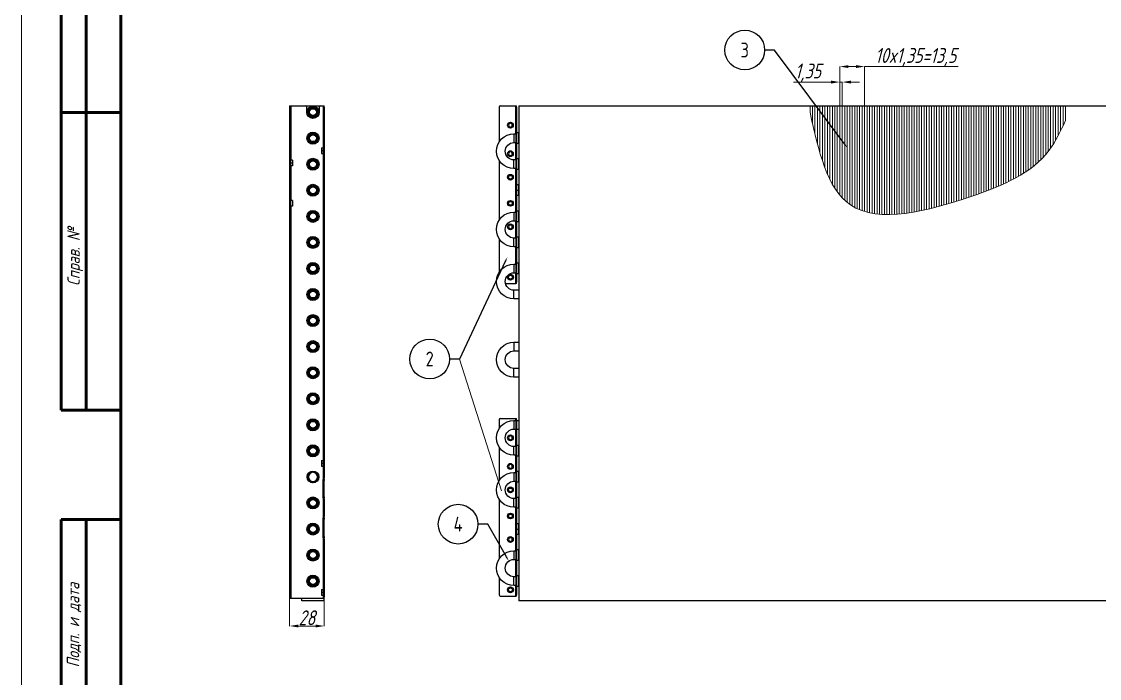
# Model space of a CAD drawing. Header units: millimetres. Extents: x 937859 to 970574, y 987894 to 996517.
# Drawn here: x 961645 to 962514, y 990781 to 991311 of the extents above; entities that cross this region are included whole.
import ezdxf
from ezdxf import colors
from ezdxf.entities.mleader import LeaderData, LeaderLine
from ezdxf.enums import TextEntityAlignment as Align
from ezdxf.math import Vec2, Vec3

# ---------------------------------------------------------------- set-up
doc = ezdxf.new("R2010")
doc.units = ezdxf.units.MM
doc.header["$LTSCALE"] = 0.5
for name, pattern in [('CENTER', [0.6, 0.375, -0.075, 0.075, -0.075]), ('K5LT_BASIC', [0]), ('K5LT_THIN', [0])]:
    doc.linetypes.add(name, pattern=pattern)
doc.layers.add('DIMENSION', color=1, linetype='Continuous')
doc.layers.add('MD_Visible', color=7, linetype='Continuous', lineweight=25)
doc.layers.add('MD_Visible Narrow', color=7, linetype='Continuous', lineweight=25)
doc.styles.add('A2', font='GOST_A.TTF', dxfattribs={"width": 0.955, "oblique": 15, "height": 12})
doc.styles.get("Standard").update_dxf_attribs({"font": 'GOST_A.TTF', "oblique": 15})
doc.dimstyles.new('A2', dxfattribs={"dimtxt": 12, "dimasz": 7, "dimexe": 0.1, "dimexo": 0, "dimtad": 1, "dimtxsty": 'A2', "dimcen": 2.5, "dimadec": 0, "dimazin": 0, "dimtfac": 1, "dimtmove": 0, "dimatfit": 3, "dimfxl": 1, "dimlwd": 5, "dimlwe": 5, "dimarcsym": 0})

# ---------------------------------------------------------------- blocks, each defined once
blk = doc.blocks.new('_TagCircle')
at = {"color": 0, "linetype": 'ByBlock', "lineweight": -2, "transparency": 16777216}
blk.add_circle((0, 0), 4, dxfattribs=at)
at = {"color": 0, "transparency": 16777216}
blk.add_attdef('TAGNUMBER', text='', height=3, dxfattribs=at).set_placement((0, -1.5), align=Align.CENTER)
blk = doc.blocks.new('*D250')
at = {"color": 0, "lineweight": 5, "transparency": 16777216}
for p, q in [((962297.84, 991261.96), (962267.54, 991261.96)), ((962304.84, 991242.73), (962304.84, 991262.06)), ((962306.84, 991261.96), (962304.84, 991261.96)), ((962306.84, 991242.73), (962306.84, 991262.06)), ((962313.84, 991261.96), (962320.84, 991261.96))]:
    blk.add_line(p, q, dxfattribs=at)
at = {"color": 0, "transparency": 16777216}
for points in [[(962297.84, 991263.13), (962297.84, 991260.79), (962304.84, 991261.96)], [(962313.84, 991263.13), (962313.84, 991260.79), (962306.84, 991261.96)]]:
    blk.add_solid(points, dxfattribs=at)
at = {"layer": 'Defpoints', "color": 0, "transparency": 16777216}
for p in [(962306.84, 991261.96), (962304.84, 991242.73), (962306.84, 991242.73)]:
    blk.add_point(p, dxfattribs=at)
at = {"color": 0, "transparency": 16777216, "insert": (962279.19, 991269.49), "char_height": 12, "attachment_point": 5, "style": 'A2'}
blk.add_mtext('1,35', dxfattribs=at)
blk = doc.blocks.new('*D251')
at = {"color": 0, "lineweight": 5, "transparency": 16777216}
for p, q in [((962304.84, 991242.73), (962304.84, 991274.56)), ((962311.84, 991274.46), (962317.84, 991274.46)), ((962324.84, 991242.73), (962324.84, 991274.56)), ((962324.84, 991274.46), (962400.19, 991274.46))]:
    blk.add_line(p, q, dxfattribs=at)
at = {"color": 0, "transparency": 16777216}
for points in [[(962311.84, 991275.62), (962311.84, 991273.29), (962304.84, 991274.46)], [(962317.84, 991275.62), (962317.84, 991273.29), (962324.84, 991274.46)]]:
    blk.add_solid(points, dxfattribs=at)
at = {"layer": 'Defpoints', "color": 0, "transparency": 16777216}
for p in [(962324.84, 991274.46), (962304.84, 991242.73), (962324.84, 991242.73)]:
    blk.add_point(p, dxfattribs=at)
at = {"color": 0, "transparency": 16777216, "insert": (962366.01, 991281.99), "char_height": 12, "attachment_point": 5, "style": 'A2'}
blk.add_mtext('10x1,35=13,5', dxfattribs=at)
blk = doc.blocks.new('*D255')
at = {"color": 0, "lineweight": 5, "transparency": 16777216}
for p, q in [((961861.16, 990846.73), (961861.16, 990823.47)), ((961889.16, 990846.73), (961889.16, 990823.47)), ((961882.16, 990823.57), (961868.16, 990823.57))]:
    blk.add_line(p, q, dxfattribs=at)
at = {"color": 0, "transparency": 16777216}
for points in [[(961868.16, 990824.74), (961868.16, 990822.41), (961861.16, 990823.57)], [(961882.16, 990824.74), (961882.16, 990822.41), (961889.16, 990823.57)]]:
    blk.add_solid(points, dxfattribs=at)
at = {"layer": 'Defpoints', "color": 0, "transparency": 16777216}
for p in [(961861.16, 990846.73), (961889.16, 990846.73), (961861.16, 990823.57)]:
    blk.add_point(p, dxfattribs=at)
at = {"color": 0, "transparency": 16777216, "insert": (961875.16, 990830.2), "char_height": 12, "attachment_point": 5, "style": 'A2'}
blk.add_mtext('28', dxfattribs=at)

msp = doc.modelspace()

# ---------------------------------------------------------------- linework, layer by layer
at = {"color": 0, "linetype": 'K5LT_THIN', "lineweight": 18}
msp.add_line((961645.079, 990309.536), (961645.079, 991497.536), dxfattribs=at)
at = {"color": 0, "linetype": 'K5LT_BASIC', "lineweight": 60}
for p, q in [((961677.079, 990997.536), (961677.079, 991477.536)), ((961697.079, 990997.536), (961697.079, 991477.536)), ((961725.079, 990329.536), (961725.079, 991477.536)), ((961725.079, 991237.536), (961677.079, 991237.536)), ((961725.079, 990997.536), (961677.079, 990997.536)), ((961677.079, 990329.536), (961677.079, 990909.536)), ((961725.079, 990909.536), (961677.079, 990909.536)), ((961697.079, 990329.536), (961697.079, 990909.536))]:
    msp.add_line(p, q, dxfattribs=at)
at = {"linetype": 'Continuous', "lineweight": 5}
for p, q in [((962280.837, 991242.731), (962280.837, 991237.681)), ((962282.837, 991242.731), (962282.837, 991228.664)), ((962284.837, 991242.731), (962284.837, 991220.026)), ((962286.837, 991242.731), (962286.837, 991212.044)), ((962288.837, 991242.731), (962288.837, 991204.849)), ((962290.837, 991242.731), (962290.837, 991198.459)), ((962292.837, 991242.731), (962292.837, 991192.83)), ((962294.837, 991242.731), (962294.837, 991187.886)), ((962296.837, 991242.731), (962296.837, 991183.547)), ((962298.837, 991242.731), (962298.837, 991179.738)), ((962300.837, 991242.731), (962300.837, 991176.392)), ((962302.837, 991242.731), (962302.837, 991173.451)), ((962304.837, 991242.731), (962304.837, 991170.866)), ((962306.837, 991242.731), (962306.837, 991168.596)), ((962308.837, 991242.731), (962308.837, 991166.604)), ((962310.837, 991242.731), (962310.837, 991164.861)), ((962312.837, 991242.731), (962312.837, 991163.341)), ((962314.837, 991242.731), (962314.837, 991162.022)), ((962316.837, 991242.731), (962316.837, 991160.877)), ((962318.837, 991242.731), (962318.837, 991159.882)), ((962320.837, 991242.731), (962320.837, 991159.02)), ((962322.837, 991242.731), (962322.837, 991158.273)), ((962324.837, 991242.731), (962324.837, 991157.631)), ((962326.837, 991242.731), (962326.837, 991157.081)), ((962328.837, 991242.731), (962328.837, 991156.616)), ((962330.837, 991242.731), (962330.837, 991156.228)), ((962332.837, 991242.731), (962332.837, 991155.91)), ((962334.837, 991242.731), (962334.837, 991155.657)), ((962336.837, 991242.731), (962336.837, 991155.463)), ((962338.837, 991242.731), (962338.837, 991155.325)), ((962340.837, 991242.731), (962340.837, 991155.238)), ((962342.837, 991242.731), (962342.837, 991155.199)), ((962344.837, 991242.731), (962344.837, 991155.205)), ((962346.837, 991242.731), (962346.837, 991155.253)), ((962348.837, 991242.731), (962348.837, 991155.34)), ((962350.837, 991242.731), (962350.837, 991155.465)), ((962352.837, 991242.731), (962352.837, 991155.624)), ((962354.837, 991242.731), (962354.837, 991155.817)), ((962356.837, 991242.731), (962356.837, 991156.041)), ((962358.837, 991242.731), (962358.837, 991156.295)), ((962360.837, 991242.731), (962360.837, 991156.577)), ((962362.837, 991242.731), (962362.837, 991156.886)), ((962364.837, 991242.731), (962364.837, 991157.221)), ((962366.837, 991242.731), (962366.837, 991157.579)), ((962368.837, 991242.731), (962368.837, 991157.961)), ((962370.837, 991242.731), (962370.837, 991158.364)), ((962372.837, 991242.731), (962372.837, 991158.789)), ((962374.837, 991242.731), (962374.837, 991159.234)), ((962376.837, 991242.731), (962376.837, 991159.697)), ((962378.837, 991242.731), (962378.837, 991160.179)), ((962380.837, 991242.731), (962380.837, 991160.679)), ((962382.837, 991242.731), (962382.837, 991161.195)), ((962384.837, 991242.731), (962384.837, 991161.727)), ((962386.837, 991242.731), (962386.837, 991162.274)), ((962388.837, 991242.731), (962388.837, 991162.836)), ((962390.837, 991242.731), (962390.837, 991163.411)), ((962392.837, 991242.731), (962392.837, 991164)), ((962394.837, 991242.731), (962394.837, 991164.601)), ((962396.837, 991242.731), (962396.837, 991165.214)), ((962398.837, 991242.731), (962398.837, 991165.839)), ((962400.837, 991242.731), (962400.837, 991166.474)), ((962402.837, 991242.731), (962402.837, 991167.12)), ((962404.837, 991242.731), (962404.837, 991167.775)), ((962406.837, 991242.731), (962406.837, 991168.439)), ((962408.837, 991242.731), (962408.837, 991169.111)), ((962410.837, 991242.731), (962410.837, 991169.791)), ((962412.837, 991242.731), (962412.837, 991170.479)), ((962414.837, 991242.731), (962414.837, 991171.176)), ((962416.837, 991242.731), (962416.837, 991171.882)), ((962418.837, 991242.731), (962418.837, 991172.6)), ((962420.837, 991242.731), (962420.837, 991173.33)), ((962422.837, 991242.731), (962422.837, 991174.074)), ((962424.837, 991242.731), (962424.837, 991174.833)), ((962426.837, 991242.731), (962426.837, 991175.61)), ((962428.837, 991242.731), (962428.837, 991176.406)), ((962430.837, 991242.731), (962430.837, 991177.223)), ((962432.837, 991242.731), (962432.837, 991178.063)), ((962434.837, 991242.731), (962434.837, 991178.928)), ((962436.837, 991242.731), (962436.837, 991179.821)), ((962438.837, 991242.731), (962438.837, 991180.745)), ((962440.837, 991242.731), (962440.837, 991181.701)), ((962442.837, 991242.731), (962442.837, 991182.695)), ((962444.837, 991242.731), (962444.837, 991183.728)), ((962446.837, 991242.731), (962446.837, 991184.804)), ((962448.837, 991242.731), (962448.837, 991185.929)), ((962450.837, 991242.731), (962450.837, 991187.107)), ((962452.837, 991242.731), (962452.837, 991188.344)), ((962454.837, 991242.731), (962454.837, 991189.645)), ((962456.837, 991242.731), (962456.837, 991191.019)), ((962458.837, 991242.731), (962458.837, 991192.473)), ((962460.837, 991242.731), (962460.837, 991194.017)), ((962462.837, 991242.731), (962462.837, 991195.663)), ((962464.837, 991242.731), (962464.837, 991197.425)), ((962466.837, 991242.731), (962466.837, 991199.32)), ((962468.837, 991242.731), (962468.837, 991201.368)), ((962470.837, 991242.731), (962470.837, 991203.597)), ((962472.837, 991242.731), (962472.837, 991206.04)), ((962474.837, 991242.731), (962474.837, 991208.742)), ((962476.837, 991242.731), (962476.837, 991211.736)), ((962478.837, 991242.731), (962478.837, 991215.036)), ((962480.837, 991242.731), (962480.837, 991218.646)), ((962482.837, 991242.731), (962482.837, 991222.555)), ((962484.837, 991242.731), (962484.837, 991226.727)), ((962486.837, 991242.731), (962486.837, 991231.102))]:
    msp.add_line(p, q, dxfattribs=at)
at = {"lineweight": 5}
msp.add_line((962032.074, 990932.6), (961998.163, 991038.736), dxfattribs=at)
at = {"linetype": 'Continuous', "lineweight": 5}
msp.add_open_spline([(962280.837, 991237.681), (962287.642, 991206.772), (962302.604, 991138.805), (962406.157, 991165.733), (962468.164, 991191.93), (962482.972, 991222.504), (962486.837, 991231.102)], degree=3, knots=[0, 0, 0, 0, 20.3729113, 44.7979923, 63.0396442, 69.939957, 69.939957, 69.939957, 69.939957], dxfattribs=at)
at = {"layer": 'MD_Visible', "extrusion": (0, 1, 0)}
for p, q in [((961861.161, 991242.731), (961861.961, 991242.731)), ((961861.161, 991242.731), (961861.161, 991241.731)), ((961861.161, 991241.731), (961861.161, 990846.731)), ((961861.961, 991242.731), (961862.161, 991242.731)), ((961861.961, 991241.731), (961861.961, 991242.731)), ((961861.961, 991241.731), (961861.961, 990846.731)), ((961862.161, 991242.731), (961874.061, 991242.731)), ((961874.061, 991242.731), (961886.061, 991242.731)), ((961875.061, 991237.731), (961875.061, 991241.731)), ((961885.061, 991241.731), (961885.061, 991237.731)), ((961886.061, 991242.731), (961888.161, 991242.731)), ((961888.161, 991242.731), (961888.361, 991242.731)), ((961888.361, 991242.731), (961888.361, 991241.731)), ((961888.361, 991242.731), (961889.161, 991242.731)), ((961888.361, 991241.731), (961888.361, 990942.731)), ((961889.161, 991241.731), (961889.161, 991242.731)), ((961889.161, 991241.731), (961889.161, 990942.731)), ((962030.267, 991241.731), (962030.267, 991213.755)), ((962031.267, 991242.731), (962043.467, 991242.731)), ((962043.467, 991242.731), (962043.667, 991242.731)), ((962043.667, 991242.731), (962044.267, 991242.731)), ((962043.667, 991242.731), (962043.667, 991241.731)), ((962043.667, 991241.731), (962043.667, 991100.731)), ((962044.267, 991241.731), (962044.267, 991242.731)), ((962044.267, 991241.731), (962044.267, 991100.731)), ((962046.074, 991242.731), (962717.074, 991242.731)), ((962046.074, 991242.731), (962046.074, 990843.731)), ((962042.074, 991220.231), (962043.667, 991220.231)), ((962045.967, 991221.031), (962044.467, 991221.031)), ((962045.967, 991216.731), (962045.967, 991221.031)), ((962045.967, 991220.231), (962046.074, 991220.231)), ((962042.074, 991213.231), (962043.667, 991213.231)), ((962045.967, 991212.431), (962044.467, 991212.431)), ((962045.967, 991212.431), (962045.967, 991216.731)), ((962045.967, 991213.231), (962046.074, 991213.231)), ((961886.861, 991209.081), (961886.861, 991206.731)), ((961886.861, 991209.081), (961888.161, 991209.081)), ((961886.861, 991206.731), (961886.861, 991204.381)), ((961886.861, 991204.381), (961888.161, 991204.381)), ((961863.461, 991199.081), (961862.161, 991199.081)), ((961863.461, 991194.381), (961862.161, 991194.381)), ((961863.461, 991199.081), (961863.461, 991196.731)), ((961863.461, 991196.731), (961863.461, 991194.381)), ((962030.267, 991198.708), (962030.267, 991150.755)), ((962043.667, 991199.231), (962042.074, 991199.231)), ((962045.967, 991200.031), (962044.467, 991200.031)), ((962045.967, 991195.731), (962045.967, 991200.031)), ((962046.074, 991199.231), (962045.967, 991199.231)), ((962045.967, 991191.431), (962045.967, 991195.731)), ((962043.667, 991192.231), (962042.074, 991192.231)), ((962045.967, 991191.431), (962044.467, 991191.431)), ((962046.074, 991192.231), (962045.967, 991192.231)), ((962045.967, 991179.031), (962044.467, 991179.031)), ((962045.967, 991174.731), (962045.967, 991179.031)), ((962045.967, 991170.431), (962044.467, 991170.431)), ((962045.967, 991170.431), (962045.967, 991174.731)), ((961863.461, 991166.581), (961862.161, 991166.581)), ((961863.461, 991161.881), (961862.161, 991161.881)), ((961863.461, 991166.581), (961863.461, 991161.881)), ((962045.967, 991158.031), (962044.467, 991158.031)), ((962045.967, 991153.731), (962045.967, 991158.031)), ((962042.074, 991157.231), (962043.667, 991157.231)), ((962042.074, 991150.231), (962043.667, 991150.231)), ((962045.967, 991149.431), (962044.467, 991149.431)), ((962045.967, 991157.231), (962046.074, 991157.231)), ((962045.967, 991149.431), (962045.967, 991153.731)), ((962045.967, 991150.231), (962046.074, 991150.231)), ((962030.267, 991135.708), (962030.267, 991108.755)), ((962043.667, 991136.231), (962042.074, 991136.231)), ((962045.967, 991137.031), (962044.467, 991137.031)), ((962045.967, 991132.731), (962045.967, 991137.031)), ((962046.074, 991136.231), (962045.967, 991136.231)), ((962045.967, 991128.431), (962045.967, 991132.731)), ((962043.667, 991129.231), (962042.074, 991129.231)), ((962045.967, 991128.431), (962044.467, 991128.431)), ((962046.074, 991129.231), (962045.967, 991129.231)), ((962042.074, 991115.231), (962043.667, 991115.231)), ((962045.967, 991116.031), (962044.467, 991116.031)), ((962045.967, 991111.731), (962045.967, 991116.031)), ((962045.967, 991115.231), (962046.074, 991115.231)), ((962042.074, 991108.231), (962043.667, 991108.231)), ((962045.967, 991107.431), (962044.467, 991107.431)), ((962045.967, 991107.431), (962045.967, 991111.731)), ((962045.967, 991108.231), (962046.074, 991108.231)), ((962035.236, 991099.731), (962043.467, 991099.731)), ((962043.467, 991099.731), (962043.667, 991099.731)), ((962043.667, 991100.731), (962043.667, 991099.731)), ((962044.267, 991099.731), (962043.667, 991099.731)), ((962044.267, 991099.731), (962044.267, 991100.731)), ((962046.074, 991094.231), (962042.074, 991094.231)), ((962046.074, 991087.231), (962042.074, 991087.231)), ((962042.074, 991052.231), (962046.074, 991052.231)), ((962042.074, 991045.231), (962046.074, 991045.231)), ((962046.074, 991031.231), (962042.074, 991031.231)), ((962046.074, 991024.231), (962042.074, 991024.231)), ((962030.267, 990989.731), (962030.267, 990982.755)), ((962031.267, 990990.731), (962043.467, 990990.731)), ((962042.074, 990989.231), (962043.667, 990989.231)), ((962043.467, 990990.731), (962043.667, 990990.731)), ((962043.667, 990990.731), (962044.267, 990990.731)), ((962043.667, 990990.731), (962043.667, 990989.731)), ((962043.667, 990989.731), (962043.667, 990848.731)), ((962044.267, 990989.731), (962044.267, 990990.731)), ((962044.267, 990989.731), (962044.267, 990848.731)), ((962044.267, 990989.231), (962046.074, 990989.231)), ((962042.074, 990982.231), (962043.667, 990982.231)), ((962044.267, 990982.231), (962046.074, 990982.231)), ((962030.267, 990967.708), (962030.267, 990940.755)), ((962043.667, 990968.231), (962042.074, 990968.231)), ((962045.967, 990969.031), (962044.467, 990969.031)), ((962045.967, 990964.731), (962045.967, 990969.031)), ((962046.074, 990968.231), (962045.967, 990968.231)), ((962043.667, 990961.231), (962042.074, 990961.231)), ((962045.967, 990960.431), (962044.467, 990960.431)), ((962045.967, 990960.431), (962045.967, 990964.731)), ((962046.074, 990961.231), (962045.967, 990961.231)), ((961886.861, 990957.081), (961886.861, 990954.731)), ((961886.861, 990957.081), (961888.161, 990957.081)), ((961886.861, 990954.731), (961886.861, 990952.381)), ((961886.861, 990952.381), (961888.161, 990952.381)), ((961888.361, 990942.731), (961888.361, 990941.731)), ((961888.361, 990940.731), (961888.361, 990941.731)), ((961889.161, 990941.731), (961888.361, 990941.731)), ((961888.361, 990927.731), (961888.361, 990940.731)), ((961889.161, 990941.731), (961889.161, 990942.731)), ((961889.161, 990941.731), (961889.161, 990940.731)), ((961889.161, 990927.731), (961889.161, 990940.731)), ((962042.074, 990947.231), (962043.667, 990947.231)), ((962045.967, 990948.031), (962044.467, 990948.031)), ((962045.967, 990943.731), (962045.967, 990948.031)), ((962045.967, 990947.231), (962046.074, 990947.231)), ((962045.967, 990939.431), (962045.967, 990943.731)), ((962042.074, 990940.231), (962043.667, 990940.231)), ((962045.967, 990939.431), (962044.467, 990939.431)), ((962045.967, 990940.231), (962046.074, 990940.231)), ((961888.361, 990926.731), (961888.361, 990927.731)), ((961888.361, 990926.731), (961888.361, 990925.731)), ((961888.361, 990926.731), (961889.161, 990926.731)), ((961888.361, 990925.731), (961888.361, 990911.731)), ((961889.161, 990927.731), (961889.161, 990926.731)), ((961889.161, 990925.731), (961889.161, 990926.731)), ((961889.161, 990925.731), (961889.161, 990911.731)), ((962030.267, 990925.708), (962030.267, 990877.755)), ((962043.667, 990926.231), (962042.074, 990926.231)), ((962045.967, 990927.031), (962044.467, 990927.031)), ((962045.967, 990922.731), (962045.967, 990927.031)), ((962046.074, 990926.231), (962045.967, 990926.231)), ((962043.667, 990919.231), (962042.074, 990919.231)), ((962045.967, 990918.431), (962044.467, 990918.431)), ((962045.967, 990918.431), (962045.967, 990922.731)), ((962046.074, 990919.231), (962045.967, 990919.231)), ((961888.361, 990911.731), (961888.361, 990910.731)), ((961888.361, 990909.731), (961888.361, 990910.731)), ((961889.161, 990910.731), (961888.361, 990910.731)), ((961888.361, 990895.731), (961888.361, 990909.731)), ((961889.161, 990910.731), (961889.161, 990911.731)), ((961889.161, 990910.731), (961889.161, 990909.731)), ((961889.161, 990895.731), (961889.161, 990909.731)), ((962045.967, 990906.031), (962044.467, 990906.031)), ((962045.967, 990901.731), (962045.967, 990906.031)), ((962045.967, 990897.431), (962044.467, 990897.431)), ((962045.967, 990897.431), (962045.967, 990901.731)), ((961888.361, 990894.731), (961888.361, 990895.731)), ((961888.361, 990894.731), (961888.361, 990893.731)), ((961888.361, 990894.731), (961889.161, 990894.731)), ((961888.361, 990893.731), (961888.361, 990846.731)), ((961889.161, 990895.731), (961889.161, 990894.731)), ((961889.161, 990893.731), (961889.161, 990894.731)), ((961889.161, 990893.731), (961889.161, 990846.731)), ((962042.074, 990884.231), (962043.667, 990884.231)), ((962045.967, 990885.031), (962044.467, 990885.031)), ((962045.967, 990880.731), (962045.967, 990885.031)), ((962045.967, 990884.231), (962046.074, 990884.231)), ((962045.967, 990876.431), (962045.967, 990880.731)), ((962042.074, 990877.231), (962043.667, 990877.231)), ((962045.967, 990876.431), (962044.467, 990876.431)), ((962045.967, 990877.231), (962046.074, 990877.231)), ((962030.267, 990862.708), (962030.267, 990848.731)), ((962043.667, 990863.231), (962042.074, 990863.231)), ((962045.967, 990864.031), (962044.467, 990864.031)), ((962045.967, 990859.731), (962045.967, 990864.031)), ((962046.074, 990863.231), (962045.967, 990863.231)), ((962043.667, 990856.231), (962042.074, 990856.231)), ((962045.967, 990855.431), (962044.467, 990855.431)), ((962045.967, 990855.431), (962045.967, 990859.731)), ((962046.074, 990856.231), (962045.967, 990856.231)), ((961861.161, 990846.731), (961861.161, 990845.731)), ((961861.961, 990845.731), (961861.161, 990845.731)), ((961861.961, 990845.731), (961861.961, 990846.731)), ((961862.161, 990845.731), (961861.961, 990845.731)), ((961888.161, 990845.731), (961862.161, 990845.731)), ((961870.961, 990843.731), (961870.961, 990845.731)), ((961886.861, 990853.081), (961886.861, 990850.731)), ((961886.861, 990853.081), (961888.161, 990853.081)), ((961886.861, 990850.731), (961886.861, 990848.381)), ((961886.861, 990848.381), (961888.161, 990848.381)), ((961888.361, 990845.731), (961888.161, 990845.731)), ((961888.361, 990846.731), (961888.361, 990845.731)), ((961889.161, 990845.731), (961888.361, 990845.731)), ((961889.161, 990845.731), (961889.161, 990846.731)), ((961889.161, 990843.731), (961889.161, 990845.731)), ((962031.267, 990847.731), (962043.467, 990847.731)), ((962043.467, 990847.731), (962043.667, 990847.731)), ((962043.667, 990848.731), (962043.667, 990847.731)), ((962044.267, 990847.731), (962043.667, 990847.731)), ((962044.267, 990847.731), (962044.267, 990848.731)), ((961889.161, 990843.731), (961870.961, 990843.731)), ((962717.074, 990843.731), (962046.074, 990843.731))]:
    msp.add_line(p, q, dxfattribs=at)
at = {"layer": 'MD_Visible'}
for centre, radius, start, end in [((961874.061, 991241.731), 1, 0, 90), ((961886.061, 991241.731), 1, 90, 180), ((962031.267, 991241.731), 1, 90, 180), ((962039.267, 991227.231), 2.1, 90, 270), ((962039.267, 991227.231), 1.5, 90, 270), ((962039.267, 991227.231), 2.1, 270, 90), ((962039.267, 991227.231), 1.5, 270, 90), ((962039.267, 991204.231), 2.1, 90, 270), ((962039.267, 991204.231), 1.5, 90, 270), ((962039.267, 991204.231), 2.1, 270, 90), ((962039.267, 991204.231), 1.5, 270, 90), ((962039.267, 991145.231), 2.1, 90, 270), ((962039.267, 991145.231), 1.5, 90, 270), ((962039.267, 991145.231), 2.1, 270, 90), ((962039.267, 991145.231), 1.5, 270, 90), ((962031.267, 990989.731), 1, 90, 180), ((962039.267, 990975.231), 2.1, 90, 270), ((962039.267, 990975.231), 1.5, 90, 270), ((962039.267, 990975.231), 2.1, 270, 90), ((962039.267, 990975.231), 1.5, 270, 90), ((962039.267, 990952.231), 2.1, 90, 270), ((962039.267, 990952.231), 1.5, 90, 270), ((962039.267, 990952.231), 2.1, 270, 90), ((962039.267, 990952.231), 1.5, 270, 90), ((961880.061, 990943.731), 4.5, 90, 270), ((961880.061, 990943.731), 3.7, 90, 270), ((961880.061, 990943.731), 4.5, 270, 90), ((961880.061, 990943.731), 3.7, 270, 90), ((962039.267, 990893.231), 2.1, 90, 270), ((962039.267, 990893.231), 1.5, 90, 270), ((962039.267, 990893.231), 2.1, 270, 90), ((962039.267, 990893.231), 1.5, 270, 90), ((962031.267, 990848.731), 1, 180, 270)]:
    msp.add_arc(centre, radius, start, end, dxfattribs=at)
at = {"layer": 'MD_Visible', "extrusion": (-2.3159e-16, -9.1564e-40, -1)}
msp.add_arc((-961880.061, 991237.731), 5, 180, 0, dxfattribs=at)
at = {"layer": 'MD_Visible', "extrusion": (-2.3159e-16, 8.34022e-41, -1)}
for centre, start, end in [((-961880.061, 991237.731), 270, 90), ((-961880.061, 991237.731), 90, 270), ((-961880.061, 991195.731), 270, 90), ((-961880.061, 991195.731), 90, 270), ((-961880.061, 991153.731), 270, 90), ((-961880.061, 991153.731), 90, 270), ((-961880.061, 991111.731), 270, 90), ((-961880.061, 991111.731), 90, 270), ((-961880.061, 991069.731), 270, 90), ((-961880.061, 991069.731), 90, 270), ((-961880.061, 991027.731), 270, 90), ((-961880.061, 991027.731), 90, 270), ((-961880.061, 990985.731), 270, 90), ((-961880.061, 990985.731), 90, 270), ((-961880.061, 990922.731), 270, 90), ((-961880.061, 990922.731), 90, 270), ((-961880.061, 990880.731), 270, 90), ((-961880.061, 990880.731), 90, 270)]:
    msp.add_arc(centre, 4.85, start, end, dxfattribs=at)
at = {"layer": 'MD_Visible', "extrusion": (-2.3159e-16, 4.49086e-57, -1)}
for centre, radius, start, end in [((-961880.061, 991237.731), 4.03, 270, 90), ((-961880.061, 991237.731), 4.03, 90, 270), ((-961880.061, 991216.731), 4.85, 0, 180), ((-961880.061, 991216.731), 4.03, 0, 180), ((-961880.061, 991216.731), 3.563, 0, 180), ((-961880.061, 991216.731), 2.79, 0, 180), ((-961880.061, 991216.731), 4.85, 180, 0), ((-961880.061, 991216.731), 4.03, 180, 0), ((-961880.061, 991216.731), 3.563, 180, 0), ((-961880.061, 991216.731), 2.79, 180, 0), ((-961880.061, 991195.731), 4.03, 270, 90), ((-961880.061, 991195.731), 4.03, 90, 270), ((-961880.061, 991174.731), 4.85, 0, 180), ((-961880.061, 991174.731), 4.03, 0, 180), ((-961880.061, 991174.731), 3.563, 0, 180), ((-961880.061, 991174.731), 2.79, 0, 180), ((-961880.061, 991174.731), 4.85, 180, 0), ((-961880.061, 991174.731), 4.03, 180, 0), ((-961880.061, 991174.731), 3.563, 180, 0), ((-961880.061, 991174.731), 2.79, 180, 0), ((-961880.061, 991153.731), 4.03, 270, 90), ((-961880.061, 991153.731), 4.03, 90, 270), ((-961880.061, 991132.731), 4.85, 0, 180), ((-961880.061, 991132.731), 4.85, 180, 0), ((-961880.061, 991132.731), 4.03, 0, 180), ((-961880.061, 991132.731), 4.03, 180, 0), ((-961880.061, 991132.731), 3.563, 0, 180), ((-961880.061, 991132.731), 3.563, 180, 0), ((-961880.061, 991132.731), 2.79, 0, 180), ((-961880.061, 991132.731), 2.79, 180, 0), ((-961880.061, 991111.731), 4.03, 270, 90), ((-961880.061, 991111.731), 4.03, 90, 270), ((-961880.061, 991090.731), 4.85, 0, 180), ((-961880.061, 991090.731), 4.85, 180, 0), ((-961880.061, 991090.731), 4.03, 0, 180), ((-961880.061, 991090.731), 4.03, 180, 0), ((-961880.061, 991090.731), 3.563, 0, 180), ((-961880.061, 991090.731), 3.563, 180, 0), ((-961880.061, 991090.731), 2.79, 0, 180), ((-961880.061, 991090.731), 2.79, 180, 0), ((-961880.061, 991069.731), 4.03, 270, 90), ((-961880.061, 991069.731), 4.03, 90, 270), ((-961880.061, 991048.731), 4.85, 0, 180), ((-961880.061, 991048.731), 4.85, 180, 0), ((-961880.061, 991048.731), 4.03, 0, 180), ((-961880.061, 991048.731), 4.03, 180, 0), ((-961880.061, 991048.731), 3.563, 0, 180), ((-961880.061, 991048.731), 3.563, 180, 0), ((-961880.061, 991048.731), 2.79, 0, 180), ((-961880.061, 991048.731), 2.79, 180, 0), ((-961880.061, 991027.731), 4.03, 270, 90), ((-961880.061, 991027.731), 4.03, 90, 270), ((-961880.061, 991006.731), 4.85, 0, 180), ((-961880.061, 991006.731), 4.03, 0, 180), ((-961880.061, 991006.731), 3.563, 0, 180), ((-961880.061, 991006.731), 4.85, 180, 0), ((-961880.061, 991006.731), 4.03, 180, 0), ((-961880.061, 991006.731), 3.563, 180, 0), ((-961880.061, 991006.731), 2.79, 0, 180), ((-961880.061, 991006.731), 2.79, 180, 0), ((-961880.061, 990985.731), 4.03, 270, 90), ((-961880.061, 990985.731), 4.03, 90, 270), ((-961880.061, 990964.731), 4.85, 0, 180), ((-961880.061, 990964.731), 4.03, 0, 180), ((-961880.061, 990964.731), 3.563, 0, 180), ((-961880.061, 990964.731), 2.79, 0, 180), ((-961880.061, 990964.731), 4.85, 180, 0), ((-961880.061, 990964.731), 4.03, 180, 0), ((-961880.061, 990964.731), 3.563, 180, 0), ((-961880.061, 990964.731), 2.79, 180, 0), ((-961880.061, 990922.731), 4.03, 270, 90), ((-961880.061, 990922.731), 4.03, 90, 270), ((-961880.061, 990901.731), 4.85, 0, 180), ((-961880.061, 990901.731), 4.85, 180, 0), ((-961880.061, 990901.731), 4.03, 0, 180), ((-961880.061, 990901.731), 4.03, 180, 0), ((-961880.061, 990901.731), 3.563, 0, 180), ((-961880.061, 990901.731), 3.563, 180, 0), ((-961880.061, 990901.731), 2.79, 0, 180), ((-961880.061, 990901.731), 2.79, 180, 0), ((-961880.061, 990880.731), 4.03, 270, 90), ((-961880.061, 990880.731), 4.03, 90, 270), ((-961880.061, 990859.731), 4.85, 0, 180), ((-961880.061, 990859.731), 4.03, 0, 180), ((-961880.061, 990859.731), 3.563, 0, 180), ((-961880.061, 990859.731), 2.79, 0, 180), ((-961880.061, 990859.731), 4.85, 180, 0), ((-961880.061, 990859.731), 4.03, 180, 0), ((-961880.061, 990859.731), 3.563, 180, 0), ((-961880.061, 990859.731), 2.79, 180, 0)]:
    msp.add_arc(centre, radius, start, end, dxfattribs=at)
at = {"layer": 'MD_Visible', "extrusion": (-2.3159e-16, 5.67697e-41, -1)}
for centre, start, end in [((-961880.061, 991237.731), 270, 90), ((-961880.061, 991237.731), 90, 270), ((-961880.061, 991195.731), 270, 90), ((-961880.061, 991195.731), 90, 270), ((-961880.061, 991153.731), 270, 90), ((-961880.061, 991153.731), 90, 270), ((-961880.061, 991111.731), 270, 90), ((-961880.061, 991111.731), 90, 270), ((-961880.061, 991069.731), 270, 90), ((-961880.061, 991069.731), 90, 270), ((-961880.061, 991027.731), 270, 90), ((-961880.061, 991027.731), 90, 270), ((-961880.061, 990985.731), 270, 90), ((-961880.061, 990985.731), 90, 270), ((-961880.061, 990922.731), 270, 90), ((-961880.061, 990922.731), 90, 270), ((-961880.061, 990880.731), 270, 90), ((-961880.061, 990880.731), 90, 270)]:
    msp.add_arc(centre, 3.563, start, end, dxfattribs=at)
at = {"layer": 'MD_Visible', "extrusion": (-2.3159e-16, 7.24912e-41, -1)}
for centre, start, end in [((-961880.061, 991237.731), 270, 90), ((-961880.061, 991237.731), 90, 270), ((-961880.061, 991195.731), 270, 90), ((-961880.061, 991195.731), 90, 270), ((-961880.061, 991153.731), 270, 90), ((-961880.061, 991153.731), 90, 270), ((-961880.061, 991111.731), 270, 90), ((-961880.061, 991111.731), 90, 270), ((-961880.061, 991069.731), 270, 90), ((-961880.061, 991069.731), 90, 270), ((-961880.061, 991027.731), 270, 90), ((-961880.061, 991027.731), 90, 270), ((-961880.061, 990985.731), 270, 90), ((-961880.061, 990985.731), 90, 270), ((-961880.061, 990922.731), 270, 90), ((-961880.061, 990922.731), 90, 270), ((-961880.061, 990880.731), 270, 90), ((-961880.061, 990880.731), 90, 270)]:
    msp.add_arc(centre, 2.79, start, end, dxfattribs=at)
at = {"layer": 'MD_Visible', "extrusion": (-2.27384e-16, 5.38727e-42, -1)}
for centre, radius, start, end in [((-962042.074, 991206.231), 14, 0, 90), ((-962042.074, 991206.231), 7, 0, 90), ((-962042.074, 991206.231), 14, 270, 0), ((-962042.074, 991206.231), 7, 270, 0), ((-962042.074, 991143.231), 14, 0, 90), ((-962042.074, 991143.231), 7, 0, 90), ((-962042.074, 991143.231), 14, 270, 0), ((-962042.074, 991143.231), 7, 270, 0), ((-962042.074, 991101.231), 14, 0, 90), ((-962042.074, 991101.231), 7, 0, 90), ((-962042.074, 991101.231), 14, 270, 0), ((-962042.074, 991101.231), 7, 270, 0), ((-962042.074, 991038.231), 14, 0, 90), ((-962042.074, 991038.231), 7, 0, 90), ((-962042.074, 991038.231), 14, 270, 0), ((-962042.074, 991038.231), 7, 270, 0), ((-962042.074, 990975.231), 14, 0, 90), ((-962042.074, 990975.231), 7, 0, 90), ((-962042.074, 990975.231), 14, 270, 0), ((-962042.074, 990975.231), 7, 270, 0), ((-962042.074, 990933.231), 14, 0, 90), ((-962042.074, 990933.231), 14, 270, 0), ((-962042.074, 990933.231), 7, 0, 90), ((-962042.074, 990933.231), 7, 270, 0), ((-962042.074, 990870.231), 14, 0, 90), ((-962042.074, 990870.231), 7, 0, 90), ((-962042.074, 990870.231), 14, 270, 0), ((-962042.074, 990870.231), 7, 270, 0)]:
    msp.add_arc(centre, radius, start, end, dxfattribs=at)
at = {"layer": 'MD_Visible', "extrusion": (-2.27384e-16, 9.30692e-107, -1)}
for centre, start, end in [((-962044.467, 991221.231), 270, 0), ((-962044.467, 991212.231), 0, 90), ((-962044.467, 991200.231), 270, 0), ((-962044.467, 991191.231), 0, 90), ((-962044.467, 991179.231), 270, 0), ((-962044.467, 991170.231), 0, 90), ((-962044.467, 991158.231), 270, 0), ((-962044.467, 991149.231), 0, 90), ((-962044.467, 991137.231), 270, 0), ((-962044.467, 991128.231), 0, 90), ((-962044.467, 991116.231), 270, 0), ((-962044.467, 991107.231), 0, 90), ((-962044.467, 990969.231), 270, 0), ((-962044.467, 990960.231), 0, 90), ((-962044.467, 990948.231), 270, 0), ((-962044.467, 990939.231), 0, 90), ((-962044.467, 990927.231), 270, 0), ((-962044.467, 990918.231), 0, 90), ((-962044.467, 990906.231), 270, 0), ((-962044.467, 990897.231), 0, 90), ((-962044.467, 990885.231), 270, 0), ((-962044.467, 990876.231), 0, 90), ((-962044.467, 990864.231), 270, 0), ((-962044.467, 990855.231), 0, 90)]:
    msp.add_arc(centre, 0.2, start, end, dxfattribs=at)
at = {"layer": 'MD_Visible', "extrusion": (-2.3159e-16, 2.54925e-87, -1)}
for centre, start, end in [((-961888.161, 991209.281), 180, 270), ((-961888.161, 991204.181), 90, 180), ((-961862.161, 991199.281), 270, 0), ((-961862.161, 991194.181), 0, 90), ((-961862.161, 991166.781), 270, 0), ((-961862.161, 991161.681), 0, 90), ((-961888.161, 990957.281), 180, 270), ((-961888.161, 990952.181), 90, 180), ((-961888.161, 990853.281), 180, 270), ((-961888.161, 990848.181), 90, 180)]:
    msp.add_arc(centre, 0.2, start, end, dxfattribs=at)
at = {"layer": 'MD_Visible', "extrusion": (-2.27384e-16, 5.38435e-42, -1)}
for centre, radius, start, end in [((-962039.267, 991185.231), 2.108, 270, 90), ((-962039.267, 991185.231), 1.508, 270, 90), ((-962039.267, 991185.231), 2.108, 90, 270), ((-962039.267, 991185.231), 1.508, 90, 270), ((-962039.267, 991164.231), 2.1, 270, 90), ((-962039.267, 991164.231), 1.5, 270, 90), ((-962039.267, 991164.231), 2.1, 90, 270), ((-962039.267, 991164.231), 1.5, 90, 270), ((-962039.267, 991104.731), 2.15, 270, 90), ((-962039.267, 991104.731), 1.55, 270, 90), ((-962039.267, 991104.731), 2.15, 90, 270), ((-962039.267, 991104.731), 1.55, 90, 270), ((-962039.267, 990933.231), 2.108, 270, 90), ((-962039.267, 990933.231), 1.508, 270, 90), ((-962039.267, 990933.231), 2.108, 90, 270), ((-962039.267, 990933.231), 1.508, 90, 270), ((-962039.267, 990912.231), 2.1, 270, 90), ((-962039.267, 990912.231), 1.5, 270, 90), ((-962039.267, 990912.231), 2.1, 90, 270), ((-962039.267, 990912.231), 1.5, 90, 270), ((-962039.267, 990852.731), 2.15, 270, 90), ((-962039.267, 990852.731), 1.55, 270, 90), ((-962039.267, 990852.731), 2.15, 90, 270), ((-962039.267, 990852.731), 1.55, 90, 270)]:
    msp.add_arc(centre, radius, start, end, dxfattribs=at)
at = {"layer": 'MD_Visible Narrow', "extrusion": (0, 1, 0)}
for p, q in [((961861.961, 991241.731), (961861.161, 991241.731)), ((961862.161, 991242.731), (961862.161, 991199.081)), ((961880.061, 991241.294), (961880.061, 991241.761)), ((961880.061, 991240.521), (961880.061, 991241.294)), ((961888.161, 991242.731), (961888.161, 991209.081)), ((961889.161, 991241.731), (961888.361, 991241.731)), ((962043.467, 991242.731), (962043.467, 991220.231)), ((962044.267, 991241.731), (962043.667, 991241.731)), ((961880.061, 991234.941), (961880.061, 991234.169)), ((961880.061, 991234.169), (961880.061, 991233.701)), ((962042.074, 991220.231), (962042.074, 991216.731)), ((962044.467, 991216.731), (962044.467, 991221.031)), ((961876.498, 991216.731), (961876.031, 991216.731)), ((961877.271, 991216.731), (961876.498, 991216.731)), ((961882.851, 991216.731), (961883.623, 991216.731)), ((961883.623, 991216.731), (961884.091, 991216.731)), ((962042.074, 991216.731), (962042.074, 991213.231)), ((962043.467, 991213.231), (962043.467, 991199.231)), ((962044.467, 991212.431), (962044.467, 991216.731)), ((961886.861, 991206.731), (961888.161, 991206.731)), ((961888.161, 991209.081), (961888.161, 991206.731)), ((961888.161, 991206.731), (961888.161, 991204.381)), ((961888.361, 991206.731), (961888.161, 991206.731)), ((961888.161, 991204.381), (961888.161, 990957.081)), ((961861.961, 991196.731), (961862.161, 991196.731)), ((961862.161, 991196.731), (961862.161, 991199.081)), ((961863.461, 991196.731), (961862.161, 991196.731)), ((961862.161, 991194.381), (961862.161, 991196.731)), ((961862.161, 991194.381), (961862.161, 991166.581)), ((961880.061, 991199.294), (961880.061, 991199.761)), ((961880.061, 991198.521), (961880.061, 991199.294)), ((961880.061, 991192.941), (961880.061, 991192.169)), ((962042.074, 991195.731), (962042.074, 991199.231)), ((962042.074, 991192.231), (962042.074, 991195.731)), ((962044.467, 991195.731), (962044.467, 991200.031)), ((962044.467, 991191.431), (962044.467, 991195.731)), ((961880.061, 991192.169), (961880.061, 991191.701)), ((962043.467, 991192.231), (962043.467, 991157.231)), ((962044.467, 991174.731), (962044.467, 991179.031)), ((961876.498, 991174.731), (961876.031, 991174.731)), ((961877.271, 991174.731), (961876.498, 991174.731)), ((961882.851, 991174.731), (961883.623, 991174.731)), ((961883.623, 991174.731), (961884.091, 991174.731)), ((962044.467, 991174.731), (962044.267, 991174.731)), ((962044.467, 991170.431), (962044.467, 991174.731)), ((962044.467, 991174.731), (962045.967, 991174.731)), ((961861.961, 991164.231), (961862.161, 991164.231)), ((961862.161, 991164.231), (961862.161, 991166.581)), ((961862.161, 991161.881), (961862.161, 991164.231)), ((961862.161, 991161.881), (961862.161, 990845.731)), ((962044.467, 991153.731), (962044.467, 991158.031)), ((961880.061, 991157.294), (961880.061, 991157.761)), ((961880.061, 991156.521), (961880.061, 991157.294)), ((961880.061, 991150.941), (961880.061, 991150.169)), ((961880.061, 991150.169), (961880.061, 991149.701)), ((962042.074, 991157.231), (962042.074, 991153.731)), ((962042.074, 991153.731), (962042.074, 991150.231)), ((962043.467, 991150.231), (962043.467, 991136.231)), ((962044.467, 991149.431), (962044.467, 991153.731)), ((961876.498, 991132.731), (961876.031, 991132.731)), ((961877.271, 991132.731), (961876.498, 991132.731)), ((961882.851, 991132.731), (961883.623, 991132.731)), ((961883.623, 991132.731), (961884.091, 991132.731)), ((962042.074, 991132.731), (962042.074, 991136.231)), ((962042.074, 991129.231), (962042.074, 991132.731)), ((962044.467, 991132.731), (962044.467, 991137.031)), ((962044.467, 991128.431), (962044.467, 991132.731)), ((962043.467, 991129.231), (962043.467, 991115.231)), ((961880.061, 991115.294), (961880.061, 991115.761)), ((961880.061, 991114.521), (961880.061, 991115.294)), ((962042.074, 991115.231), (962042.074, 991111.731)), ((962044.467, 991111.731), (962044.467, 991116.031)), ((961880.061, 991108.941), (961880.061, 991108.169)), ((961880.061, 991108.169), (961880.061, 991107.701)), ((962042.074, 991111.731), (962042.074, 991108.231)), ((962043.467, 991108.231), (962043.467, 991099.731)), ((962044.467, 991107.431), (962044.467, 991111.731)), ((962043.667, 991100.731), (962044.267, 991100.731)), ((961876.498, 991090.731), (961876.031, 991090.731)), ((961877.271, 991090.731), (961876.498, 991090.731)), ((961882.851, 991090.731), (961883.623, 991090.731)), ((961883.623, 991090.731), (961884.091, 991090.731)), ((962042.074, 991090.731), (962042.074, 991094.231)), ((962042.074, 991087.231), (962042.074, 991090.731)), ((961880.061, 991073.294), (961880.061, 991073.761)), ((961880.061, 991072.521), (961880.061, 991073.294)), ((961880.061, 991066.941), (961880.061, 991066.169)), ((961880.061, 991066.169), (961880.061, 991065.701)), ((961876.498, 991048.731), (961876.031, 991048.731)), ((961877.271, 991048.731), (961876.498, 991048.731)), ((961882.851, 991048.731), (961883.623, 991048.731)), ((961883.623, 991048.731), (961884.091, 991048.731)), ((962042.074, 991052.231), (962042.074, 991048.731)), ((962042.074, 991048.731), (962042.074, 991045.231)), ((961880.061, 991031.294), (961880.061, 991031.761)), ((961880.061, 991030.521), (961880.061, 991031.294)), ((962042.074, 991027.731), (962042.074, 991031.231)), ((962042.074, 991024.231), (962042.074, 991027.731)), ((961880.061, 991024.941), (961880.061, 991024.169)), ((961880.061, 991024.169), (961880.061, 991023.701)), ((961876.498, 991006.731), (961876.031, 991006.731)), ((961877.271, 991006.731), (961876.498, 991006.731)), ((961882.851, 991006.731), (961883.623, 991006.731)), ((961883.623, 991006.731), (961884.091, 991006.731)), ((961880.061, 990989.294), (961880.061, 990989.761)), ((961880.061, 990988.521), (961880.061, 990989.294)), ((962042.074, 990989.231), (962042.074, 990985.731)), ((962042.074, 990985.731), (962042.074, 990982.231)), ((962043.467, 990990.731), (962043.467, 990989.231)), ((962044.267, 990989.731), (962043.667, 990989.731)), ((961880.061, 990982.941), (961880.061, 990982.169)), ((961880.061, 990982.169), (961880.061, 990981.701)), ((962043.467, 990982.231), (962043.467, 990968.231)), ((962042.074, 990964.731), (962042.074, 990968.231)), ((962044.467, 990964.731), (962044.467, 990969.031)), ((961876.498, 990964.731), (961876.031, 990964.731)), ((961877.271, 990964.731), (961876.498, 990964.731)), ((961882.851, 990964.731), (961883.623, 990964.731)), ((961883.623, 990964.731), (961884.091, 990964.731)), ((962042.074, 990961.231), (962042.074, 990964.731)), ((962043.467, 990961.231), (962043.467, 990947.231)), ((962044.467, 990960.431), (962044.467, 990964.731)), ((961886.861, 990954.731), (961888.161, 990954.731)), ((961888.161, 990957.081), (961888.161, 990954.731)), ((961888.161, 990954.731), (961888.161, 990952.381)), ((961888.361, 990954.731), (961888.161, 990954.731)), ((961888.161, 990952.381), (961888.161, 990853.081)), ((961880.061, 990948.431), (961880.061, 990948.231)), ((961888.361, 990942.731), (961889.161, 990942.731)), ((961889.161, 990940.731), (961888.361, 990940.731)), ((962042.074, 990947.231), (962042.074, 990943.731)), ((962042.074, 990943.731), (962042.074, 990940.231)), ((962044.467, 990943.731), (962044.467, 990948.031)), ((962044.467, 990939.431), (962044.467, 990943.731)), ((961880.061, 990939.031), (961880.061, 990939.231)), ((962043.467, 990940.231), (962043.467, 990926.231)), ((961880.061, 990926.294), (961880.061, 990926.761)), ((961880.061, 990925.521), (961880.061, 990926.294)), ((961888.361, 990927.731), (961889.161, 990927.731)), ((961889.161, 990925.731), (961888.361, 990925.731)), ((962042.074, 990922.731), (962042.074, 990926.231)), ((962044.467, 990922.731), (962044.467, 990927.031)), ((961880.061, 990919.941), (961880.061, 990919.169)), ((961880.061, 990919.169), (961880.061, 990918.701)), ((962042.074, 990919.231), (962042.074, 990922.731)), ((962043.467, 990919.231), (962043.467, 990884.231)), ((962044.467, 990918.431), (962044.467, 990922.731)), ((961888.361, 990911.731), (961889.161, 990911.731)), ((961889.161, 990909.731), (961888.361, 990909.731)), ((962044.467, 990901.731), (962044.467, 990906.031)), ((961876.498, 990901.731), (961876.031, 990901.731)), ((961877.271, 990901.731), (961876.498, 990901.731)), ((961882.851, 990901.731), (961883.623, 990901.731)), ((961883.623, 990901.731), (961884.091, 990901.731)), ((962044.467, 990901.731), (962044.267, 990901.731)), ((962044.467, 990897.431), (962044.467, 990901.731)), ((962044.467, 990901.731), (962045.967, 990901.731)), ((961888.361, 990895.731), (961889.161, 990895.731)), ((961889.161, 990893.731), (961888.361, 990893.731)), ((961880.061, 990884.294), (961880.061, 990884.761)), ((961880.061, 990883.521), (961880.061, 990884.294)), ((962042.074, 990884.231), (962042.074, 990880.731)), ((962042.074, 990880.731), (962042.074, 990877.231)), ((962044.467, 990880.731), (962044.467, 990885.031)), ((962044.467, 990876.431), (962044.467, 990880.731)), ((961880.061, 990877.941), (961880.061, 990877.169)), ((961880.061, 990877.169), (961880.061, 990876.701)), ((962043.467, 990877.231), (962043.467, 990863.231)), ((962042.074, 990859.731), (962042.074, 990863.231)), ((962044.467, 990859.731), (962044.467, 990864.031)), ((961876.498, 990859.731), (961876.031, 990859.731)), ((961877.271, 990859.731), (961876.498, 990859.731)), ((961882.851, 990859.731), (961883.623, 990859.731)), ((961883.623, 990859.731), (961884.091, 990859.731)), ((962042.074, 990856.231), (962042.074, 990859.731)), ((962043.467, 990856.231), (962043.467, 990847.731)), ((962044.467, 990855.431), (962044.467, 990859.731)), ((961861.161, 990846.731), (961861.961, 990846.731)), ((961886.861, 990850.731), (961888.161, 990850.731)), ((961888.161, 990853.081), (961888.161, 990850.731)), ((961888.161, 990850.731), (961888.161, 990848.381)), ((961888.361, 990850.731), (961888.161, 990850.731)), ((961888.161, 990848.381), (961888.161, 990845.731)), ((961888.361, 990846.731), (961889.161, 990846.731)), ((962043.667, 990848.731), (962044.267, 990848.731))]:
    msp.add_line(p, q, dxfattribs=at)
at = {"layer": 'MD_Visible Narrow', "extrusion": (-2.27384e-16, 5.386e-42, -1)}
for centre, start, end in [((-962039.267, 991227.231), 0, 180), ((-962039.267, 991227.231), 180, 0), ((-962039.267, 991204.231), 0, 180), ((-962039.267, 991204.231), 180, 0), ((-962039.267, 991164.231), 0, 180), ((-962039.267, 991164.231), 180, 0), ((-962039.267, 991145.231), 0, 180), ((-962039.267, 991145.231), 180, 0), ((-962039.267, 990975.231), 0, 180), ((-962039.267, 990975.231), 180, 0), ((-962039.267, 990952.231), 0, 180), ((-962039.267, 990952.231), 180, 0), ((-962039.267, 990912.231), 0, 180), ((-962039.267, 990912.231), 180, 0), ((-962039.267, 990893.231), 0, 180), ((-962039.267, 990893.231), 180, 0)]:
    msp.add_arc(centre, 2.3, start, end, dxfattribs=at)
at = {"layer": 'MD_Visible Narrow', "extrusion": (-2.27384e-16, 5.38654e-42, -1)}
for centre, start, end in [((-962039.267, 991185.231), 0, 180), ((-962039.267, 991185.231), 180, 0), ((-962039.267, 990933.231), 0, 180), ((-962039.267, 990933.231), 180, 0)]:
    msp.add_arc(centre, 2.308, start, end, dxfattribs=at)
at = {"layer": 'MD_Visible Narrow', "extrusion": (-2.27384e-16, 5.38596e-42, -1)}
for centre, start, end in [((-962039.267, 991104.731), 0, 180), ((-962039.267, 991104.731), 180, 0), ((-962039.267, 990852.731), 0, 180), ((-962039.267, 990852.731), 180, 0)]:
    msp.add_arc(centre, 2.35, start, end, dxfattribs=at)
at = {"layer": 'MD_Visible Narrow', "extrusion": (-2.3159e-16, -9.1564e-40, -1)}
for start, end in [(270, 90), (90, 270)]:
    msp.add_arc((-961880.061, 990943.731), 4.7, start, end, dxfattribs=at)

# ---------------------------------------------------------------- texts
at = {"layer": 'DIMENSION', "color": 250, "linetype": 'CENTER', "ltscale": 0.25, "char_height": 10, "attachment_point": 1, "rotation": 90}
for s, width, insert in [('\\pt2.5;{\\C0;Справ. №}', 77.83678, (961681.992, 991097.705)), ('{\\C0;Подп. и дата}', 132, (961681.624, 990790.192))]:
    msp.add_mtext_dynamic_manual_height_columns(s, width=width, gutter_width=240, heights=[0], dxfattribs=dict(at, insert=insert))

# ---------------------------------------------------------------- dimensions: what is measured, and where the dimension line sits
dim = msp.add_linear_dim(base=(962324.837, 991274.457), p1=(962304.837, 991242.731), p2=(962324.837, 991242.731), text='10x1,35=13,5', dimstyle='A2')
dim.commit()
dim.dimension.update_dxf_attribs({"geometry": '*D251', "text_midpoint": (962366.014, 991281.987)})
dim = msp.add_linear_dim(base=(962306.837, 991261.96), p1=(962304.837, 991242.731), p2=(962306.837, 991242.731), text='1,35', dimstyle='A2')
dim.commit()
dim.dimension.update_dxf_attribs({"geometry": '*D250', "text_midpoint": (962279.187, 991261.96), "dimtype": 160})
dim = msp.add_linear_dim(base=(961861.161, 990823.573), p1=(961889.161, 990846.731), p2=(961861.161, 990846.731), dimstyle='A2')
dim.commit()
dim.dimension.update_dxf_attribs({"geometry": '*D255', "text_midpoint": (961875.161, 990830.202)})

# ---------------------------------------------------------------- leaders
at = {"lineweight": 5}
ml = msp.add_multileader_block('Standard', dxfattribs=at)
ml.set_content('_TagCircle', color=256, scale=4)
ml.set_attribute('TAGNUMBER', '3', width=0)
ml.set_leader_properties()
ml.build(insert=Vec2(0, 0))
ml.multileader.update_dxf_attribs({"text_left_attachment_type": 6})
ctx = ml.context
ctx.base_point, ctx.plane_origin = Vec3(962212.202, 991287.79), Vec3(962310.837, 991209.184)
ctx.left_attachment = 6
notes = []
notes.append((ctx, [(0, (1, 1, 0), (962252.202, 991287.79), (-1, 0), 8, [(0, [(962310.837, 991209.184)], 0, [])])]))
ctx.block.insert = Vec3(962228.202, 991287.79)
ml = msp.add_multileader_block('Standard', dxfattribs=at)
ml.set_content('_TagCircle', color=256, scale=4)
ml.set_attribute('TAGNUMBER', '2', width=0)
ml.set_leader_properties()
ml.build(insert=Vec2(0, 0))
ml.multileader.update_dxf_attribs({"text_left_attachment_type": 6})
ctx = ml.context
ctx.base_point, ctx.plane_origin = Vec3(961958.163, 991038.736), Vec3(962036.831, 991120.945)
ctx.left_attachment = 6
notes.append((ctx, [(0, (1, 1, 0), (961998.163, 991038.736), (-1, 0), 8, [(0, [(962036.831, 991120.945)], 0, [])])]))
ctx.block.insert = Vec3(961974.163, 991038.736)
ml = msp.add_multileader_block('Standard', dxfattribs=at)
ml.set_content('_TagCircle', color=256, scale=4)
ml.set_attribute('TAGNUMBER', '4', width=0)
ml.set_leader_properties()
ml.build(insert=Vec2(0, 0))
ml.multileader.update_dxf_attribs({"text_left_attachment_type": 6})
ctx = ml.context
ctx.base_point, ctx.plane_origin = Vec3(961981.083, 990905.645), Vec3(962037.95, 990875.813)
ctx.left_attachment = 6
notes.append((ctx, [(0, (1, 1, 0), (962021.083, 990905.645), (-1, 0), 8, [(0, [(962037.95, 990875.813)], 0, [])])]))
ctx.block.insert = Vec3(961997.083, 990905.645)
for ctx, leaders in notes:
    for number, flags, end, landing, length, lines in leaders:
        leader = LeaderData()
        leader.index, (leader.has_last_leader_line, leader.has_dogleg_vector, leader.attachment_direction) = number, flags
        leader.last_leader_point, leader.dogleg_vector, leader.dogleg_length = Vec3(end), Vec3(landing), length
        for number, points, colour, breaks in lines:
            line = LeaderLine()
            line.index, line.vertices, line.color, line.breaks = number, Vec3.list(points), colors.encode_raw_color(colour), breaks
            leader.lines.append(line)
        ctx.leaders.append(leader)

doc.saveas('drawing.dxf')
